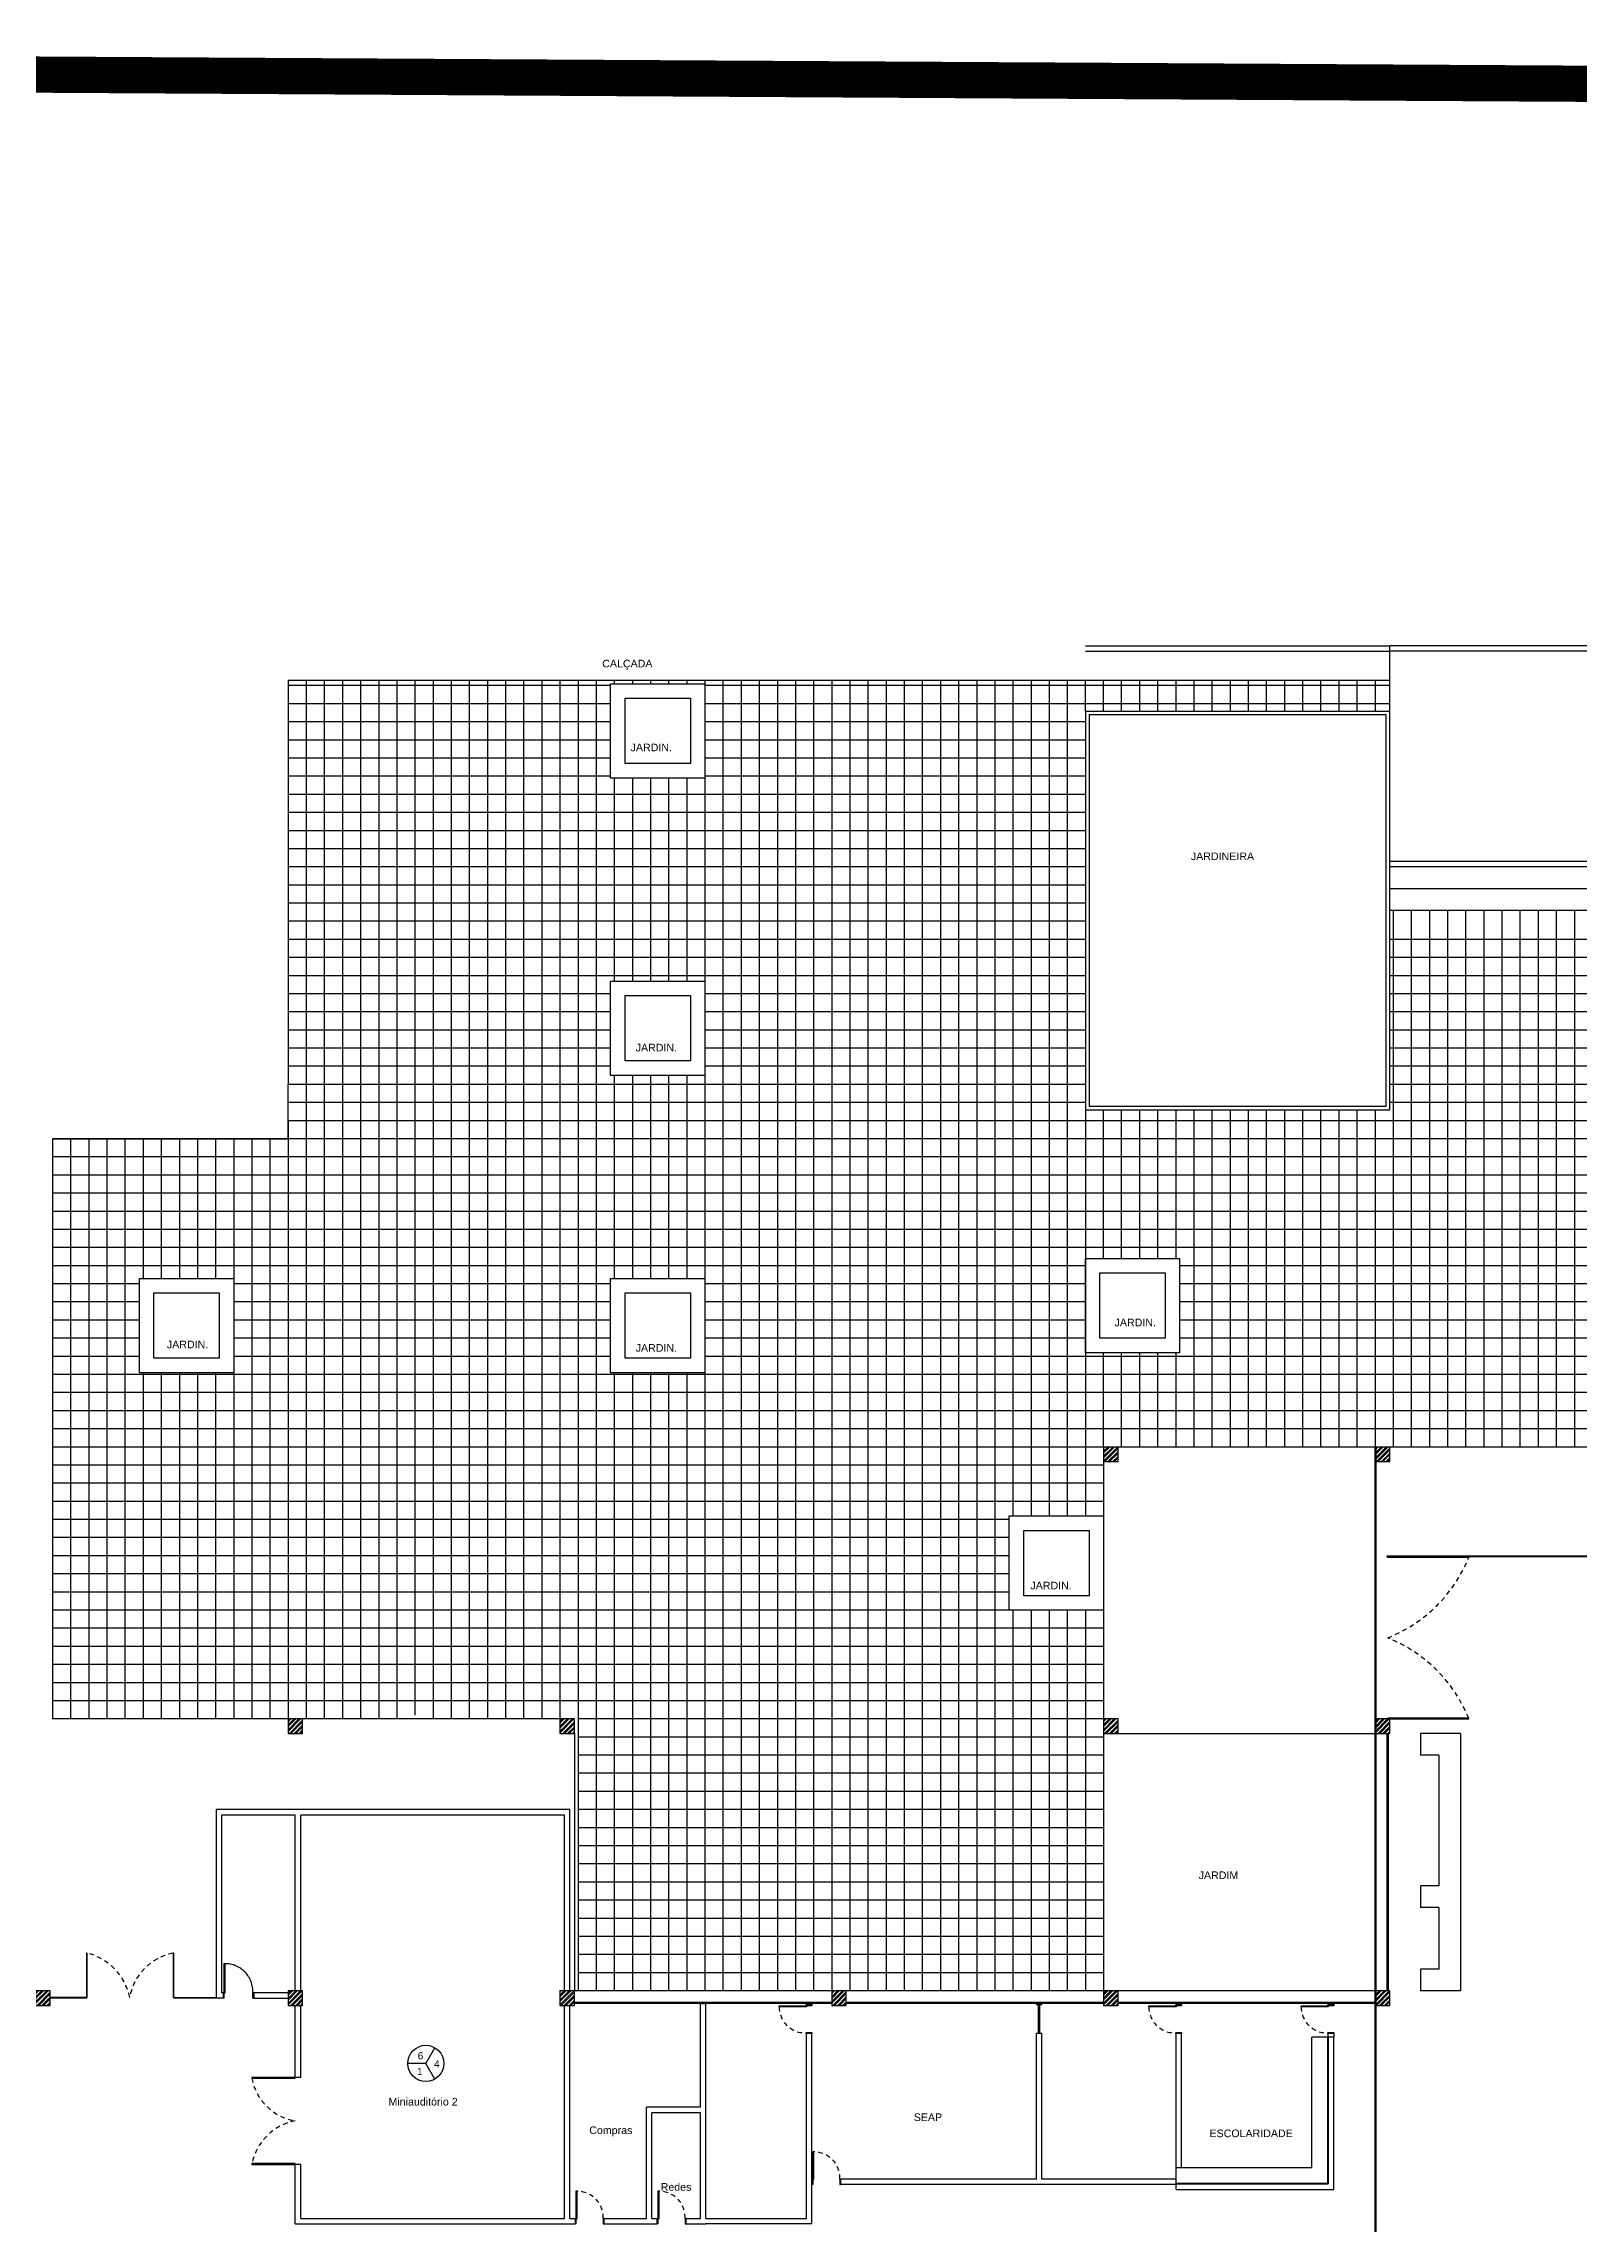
# Model space of a CAD drawing. Header units: millimetres. Extents: x 3165 to 3348, y 1853 to 2028.
# Drawn here: x 3225 to 3267.4, y 1967.6 to 2027.8 of the extents above; entities that cross this region are included whole.
import ezdxf
from ezdxf.enums import TextEntityAlignment as Align

# ---------------------------------------------------------------- set-up
doc = ezdxf.new("R2010")
doc.units = ezdxf.units.MM
for name, pattern in [('ACAD_ISO04W100', [30, 24, -3, 0, -3]), ('DASHED', [19.05, 12.7, -6.35]), ('HIDDEN2', [4.7625, 3.175, -1.5875])]:
    doc.linetypes.add(name, pattern=pattern)
for name, color, linetype in [('A6', 50, 'Continuous'), ('Bancada', 11, 'Continuous'), ('Cerâmica', 253, 'Continuous'), ('Divisória', 6, 'Continuous'), ('Em Vista', 7, 'Continuous'), ('Janela', 2, 'Continuous'), ('Linha de Piso', 7, 'Continuous'), ('Parede', 5, 'Continuous'), ('Pilar', 7, 'Continuous'), ('Porta', 2, 'Continuous'), ('Texto', 6, 'Continuous')]:
    doc.layers.add(name, color=color, linetype=linetype)
doc.styles.add('Arial', font='arial.ttf', dxfattribs={"height": 0.15})
doc.styles.add('ROMANS7', font='romans.shx', dxfattribs={"width": 0.7})
pattern_1 = [(45, (582.78078, 645.80131), (-0.067351921, 0.067351921), []), (45, (582.82568, 645.80131), (-0.067351921, 0.067351921), [])]

# ---------------------------------------------------------------- blocks, each defined once
blk = doc.blocks.new('erh')
at = {"layer": 'Porta', "ltscale": 0.5}
for points in [[(2652.166, 1275.501), (2652.191, 1275.501), (2652.191, 1275.651), (2652.166, 1275.651)], [(2652.966, 1275.501), (2652.941, 1275.501), (2652.941, 1275.651), (2652.966, 1275.651)]]:
    blk.add_lwpolyline(points, dxfattribs=at)
blk.add_lwpolyline([(2652.941, 1275.501), (2652.911, 1275.501), (2652.911, 1274.751), (2652.941, 1274.751)], close=True, dxfattribs=at)
at = {"layer": 'Porta', "color": 252, "linetype": 'HIDDEN2', "ltscale": 0.04}
blk.add_arc((2652.911, 1275.471), 0.721, 177.66172, 270, dxfattribs=at)
blk = doc.blocks.new('A$C54DE39B3')
at = {"layer": 'Porta', "ltscale": 0.5}
for p, q in [((0.055, 0.95), (0.025, 0.95)), ((0.025, 0.95), (0.025, 0.15)), ((0.055, 0.15), (0.055, 0.95)), ((0, 0.15), (0.025, 0.15)), ((0.025, 0.15), (0.055, 0.15)), ((0.025, 0.15), (0.025, 0)), ((0.85, 0.15), (0.825, 0.15)), ((0.825, 0.15), (0.825, 0)), ((0.025, 0), (0, 0)), ((0.825, 0), (0.85, 0))]:
    blk.add_line(p, q, dxfattribs=at)
at = {"layer": 'Porta', "color": 252, "linetype": 'DASHED', "ltscale": 0.3}
blk.add_arc((0.055, 0.179), 0.771, 357.81062, 90, dxfattribs=at)
blk = doc.blocks.new('s-ptp')
for p, q in [((0, 0), (-5, 0)), ((0, 0), (2.5, 4.33)), ((2.5, -4.33), (0, 0))]:
    blk.add_line(p, q)
blk.add_circle((0, 0), 5)
at = {"color": 2, "style": 'ROMANS7', "width": 0.7}
for tag, p in [('N.', (-1.48, 2.12)), ('P', (3.04, -0.14)), ('P', (-1.68, -2.23))]:
    blk.add_attdef(tag, text='', height=1.6, dxfattribs=at).set_placement(p, align=Align.MIDDLE)

msp = doc.modelspace()

# ---------------------------------------------------------------- hatches: boundary and pattern name
at = {"layer": 'Pilar', "linetype": 'HIDDEN2'}
h = msp.add_hatch(dxfattribs=at)
h.set_pattern_fill('ANSI32', color=256, scale=0.01)
h.set_pattern_definition(pattern_1)
h.paths.add_polyline_path([(3224.653, 1981.807), (3224.023, 1981.807), (3224.023, 1981.177), (3224.426, 1981.177), (3224.426, 1981.577), (3224.653, 1981.577)])
h.paths.add_polyline_path([(3224.788, 1973.677), (3225.188, 1973.677), (3225.188, 1974.077), (3224.788, 1974.077)])
h.paths.add_polyline_path([(3216.523, 1973.677), (3216.523, 1974.307), (3217.153, 1974.307), (3217.153, 1974.107), (3216.723, 1974.107), (3216.723, 1973.677)])
h.paths.add_polyline_path([(3216.753, 1979.077), (3217.153, 1979.077), (3217.153, 1978.677), (3216.753, 1978.677)])
h.paths.add_polyline_path([(3216.753, 1981.577), (3217.153, 1981.577), (3217.153, 1981.177), (3216.753, 1981.177)])
h.paths.add_polyline_path([(3224.253, 1989.077), (3224.653, 1989.077), (3224.653, 1988.677), (3224.253, 1988.677)])
h.paths.add_polyline_path([(3216.753, 1989.077), (3217.153, 1989.077), (3217.153, 1988.677), (3216.753, 1988.677)])
h.paths.add_polyline_path([(3209.253, 1989.077), (3209.653, 1989.077), (3209.653, 1988.677), (3209.253, 1988.677)])
h.paths.add_polyline_path([(3201.753, 1989.077), (3202.153, 1989.077), (3202.153, 1988.677), (3201.753, 1988.677)])
h.paths.add_polyline_path([(3194.253, 1989.077), (3194.653, 1989.077), (3194.653, 1988.677), (3194.253, 1988.677)])
h.paths.add_polyline_path([(3186.753, 1989.077), (3187.153, 1989.077), (3187.153, 1988.677), (3186.753, 1988.677)])
h.paths.add_polyline_path([(3186.753, 1981.577), (3187.153, 1981.577), (3187.153, 1981.177), (3186.753, 1981.177)])
h.paths.add_polyline_path([(3194.253, 1981.577), (3194.653, 1981.577), (3194.653, 1981.177), (3194.253, 1981.177)])
h.paths.add_polyline_path([(3194.253, 1978.677), (3194.653, 1978.677), (3194.653, 1979.077), (3194.253, 1979.077)])
h.paths.add_polyline_path([(3186.753, 1971.577), (3187.153, 1971.577), (3187.153, 1971.177), (3186.753, 1971.177)])
h.paths.add_polyline_path([(3194.253, 1971.577), (3194.653, 1971.577), (3194.653, 1971.177), (3194.253, 1971.177)])
h.paths.add_polyline_path([(3201.753, 1971.577), (3202.153, 1971.577), (3202.153, 1971.177), (3201.753, 1971.177)])
h.paths.add_polyline_path([(3209.253, 1971.577), (3209.653, 1971.577), (3209.653, 1971.177), (3209.253, 1971.177)])
h.paths.add_polyline_path([(3201.753, 1979.077), (3202.153, 1979.077), (3202.153, 1978.677), (3201.753, 1978.677)])
h.paths.add_polyline_path([(3201.753, 1981.577), (3202.153, 1981.577), (3202.153, 1981.177), (3201.753, 1981.177)])
h.paths.add_polyline_path([(3209.253, 1981.577), (3209.653, 1981.577), (3209.653, 1981.177), (3209.253, 1981.177)])
h.paths.add_polyline_path([(3209.253, 1979.077), (3209.653, 1979.077), (3209.653, 1978.677), (3209.253, 1978.677)])
h = msp.add_hatch(dxfattribs=at)
h.set_pattern_fill('ANSI32', color=256, scale=0.01)
h.set_pattern_definition(pattern_1)
h.paths.add_polyline_path([(3254.253, 1988.677), (3254.653, 1988.677), (3254.653, 1989.077), (3254.253, 1989.077)])
h = msp.add_hatch(dxfattribs=at)
h.set_pattern_fill('ANSI32', color=256, scale=0.01)
h.set_pattern_definition(pattern_1)
h.paths.add_polyline_path([(3261.753, 1988.677), (3262.153, 1988.677), (3262.153, 1989.077), (3261.753, 1989.077)])
h = msp.add_hatch(dxfattribs=at)
h.set_pattern_fill('ANSI32', color=256, scale=0.01)
h.set_pattern_definition(pattern_1)
h.paths.add_polyline_path([(3231.753, 1981.177), (3232.153, 1981.177), (3232.153, 1981.577), (3231.753, 1981.577)])
h = msp.add_hatch(dxfattribs=at)
h.set_pattern_fill('ANSI32', color=256, scale=0.01)
h.set_pattern_definition(pattern_1)
h.paths.add_polyline_path([(3239.253, 1981.177), (3239.653, 1981.177), (3239.653, 1981.577), (3239.253, 1981.577)])
h = msp.add_hatch(dxfattribs=at)
h.set_pattern_fill('ANSI32', color=256, scale=0.01)
h.set_pattern_definition(pattern_1)
h.paths.add_polyline_path([(3254.253, 1981.177), (3254.653, 1981.177), (3254.653, 1981.577), (3254.253, 1981.577)])
h = msp.add_hatch(dxfattribs=at)
h.set_pattern_fill('ANSI32', color=256, scale=0.01)
h.set_pattern_definition(pattern_1)
h.paths.add_polyline_path([(3261.753, 1981.177), (3262.153, 1981.177), (3262.153, 1981.577), (3261.753, 1981.577)])
h = msp.add_hatch(dxfattribs=at)
h.set_pattern_fill('ANSI32', color=256, scale=0.01)
h.set_pattern_definition(pattern_1)
h.paths.add_polyline_path([(3231.753, 1973.677), (3232.153, 1973.677), (3232.153, 1974.077), (3231.753, 1974.077)])
h = msp.add_hatch(dxfattribs=at)
h.set_pattern_fill('ANSI32', color=256, scale=0.01)
h.set_pattern_definition(pattern_1)
h.paths.add_polyline_path([(3239.253, 1973.677), (3239.653, 1973.677), (3239.653, 1974.077), (3239.253, 1974.077)])
h = msp.add_hatch(dxfattribs=at)
h.set_pattern_fill('ANSI32', color=256, scale=0.01)
h.set_pattern_definition(pattern_1)
h.paths.add_polyline_path([(3246.753, 1973.677), (3247.153, 1973.677), (3247.153, 1974.077), (3246.753, 1974.077)])
h = msp.add_hatch(dxfattribs=at)
h.set_pattern_fill('ANSI32', color=256, scale=0.01)
h.set_pattern_definition(pattern_1)
h.paths.add_polyline_path([(3254.253, 1973.677), (3254.653, 1973.677), (3254.653, 1974.077), (3254.253, 1974.077)])
h = msp.add_hatch(dxfattribs=at)
h.set_pattern_fill('ANSI32', color=256, scale=0.01)
h.set_pattern_definition(pattern_1)
h.paths.add_polyline_path([(3261.753, 1973.677), (3262.153, 1973.677), (3262.153, 1974.077), (3261.753, 1974.077)])

# ---------------------------------------------------------------- linework, layer by layer
at = {"color": 1, "lineweight": 80}
msp.add_line((3261.753, 1989.077), (3261.753, 1943.677), dxfattribs=at)
at = {"layer": 'A6', "const_width": 1}
msp.add_lwpolyline([(3347.214, 2026.207), (3347.214, 1853.625), (3165.261, 1853.625), (3165.261, 2027.282), (3347.214, 2026.207)], dxfattribs=at)
at = {"layer": 'Bancada'}
for p, q in [((3263.003, 1981.177), (3263.003, 1980.577)), ((3264.103, 1981.177), (3263.003, 1981.177)), ((3264.103, 1981.177), (3264.103, 1974.077)), ((3263.503, 1980.577), (3263.003, 1980.577)), ((3263.503, 1980.577), (3263.503, 1976.977)), ((3263.503, 1980.577), (3263.503, 1976.977)), ((3263.503, 1976.977), (3263.003, 1976.977)), ((3263.003, 1976.977), (3263.003, 1976.377)), ((3263.503, 1976.377), (3263.003, 1976.377)), ((3263.503, 1976.377), (3263.503, 1974.677)), ((3263.503, 1976.377), (3263.503, 1974.677)), ((3263.503, 1974.677), (3263.003, 1974.677)), ((3263.003, 1974.677), (3263.003, 1974.077)), ((3264.103, 1974.077), (3263.003, 1974.077)), ((3260.003, 1969.202), (3260.003, 1972.797)), ((3260.603, 1972.797), (3260.003, 1972.797)), ((3260.603, 1968.602), (3260.603, 1972.797)), ((3256.253, 1969.202), (3260.003, 1969.202)), ((3256.253, 1968.602), (3260.603, 1968.602))]:
    msp.add_line(p, q, dxfattribs=at)
at = {"layer": 'Cerâmica', "ltscale": 0.01}
msp.add_line((3227.753, 1997.577), (3227.753, 1993.727), dxfattribs=at)
at = {"layer": 'Divisória'}
for p, q in [((3276.753, 1986.067), (3262.073, 1986.067)), ((3262.073, 1986.067), (3262.073, 1986.047)), ((3276.753, 1986.047), (3262.073, 1986.047)), ((3246.753, 1973.757), (3239.653, 1973.757)), ((3246.753, 1973.727), (3239.653, 1973.727)), ((3261.753, 1973.757), (3254.653, 1973.757)), ((3261.753, 1973.727), (3254.653, 1973.727))]:
    msp.add_line(p, q, dxfattribs=at)
at = {"layer": 'Divisória', "color": 2, "linetype": 'ACAD_ISO04W100'}
for p, q in [((3226.188, 1973.897), (3225.188, 1973.897)), ((3226.188, 1973.877), (3225.188, 1973.877)), ((3226.188, 1973.897), (3226.188, 1973.877)), ((3228.598, 1973.877), (3228.598, 1973.897)), ((3228.598, 1973.897), (3229.778, 1973.897)), ((3229.778, 1973.877), (3228.598, 1973.877)), ((3260.433, 1972.797), (3260.433, 1968.772)), ((3260.453, 1972.797), (3260.453, 1968.752)), ((3256.253, 1968.772), (3260.433, 1968.772)), ((3256.253, 1968.752), (3260.453, 1968.752))]:
    msp.add_line(p, q, dxfattribs=at)
at = {"layer": 'Em Vista'}
for p, q in [((3240.653, 2010.127), (3243.253, 2010.127)), ((3240.653, 2007.527), (3240.653, 2010.127)), ((3243.253, 2010.127), (3243.253, 2007.527)), ((3253.753, 2009.377), (3262.153, 2009.377)), ((3253.853, 2009.277), (3262.053, 2009.277)), ((3243.253, 2007.527), (3240.653, 2007.527)), ((3276.753, 1989.077), (3261.753, 1989.077))]:
    msp.add_line(p, q, dxfattribs=at)
for points in [[(3240.653, 2010.127), (3243.253, 2010.127), (3243.253, 2007.527), (3240.653, 2007.527)], [(3241.053, 2009.727), (3242.853, 2009.727), (3242.853, 2007.927), (3241.053, 2007.927)], [(3240.653, 2001.927), (3243.253, 2001.927), (3243.253, 1999.327), (3240.653, 1999.327)], [(3241.053, 2001.527), (3242.853, 2001.527), (3242.853, 1999.727), (3241.053, 1999.727)], [(3253.753, 1994.277), (3256.353, 1994.277), (3256.353, 1991.677), (3253.753, 1991.677)], [(3227.653, 1993.727), (3230.253, 1993.727), (3230.253, 1991.127), (3227.653, 1991.127)], [(3240.653, 1993.727), (3243.253, 1993.727), (3243.253, 1991.127), (3240.653, 1991.127)], [(3254.153, 1993.877), (3255.953, 1993.877), (3255.953, 1992.077), (3254.153, 1992.077)], [(3228.053, 1993.327), (3229.853, 1993.327), (3229.853, 1991.527), (3228.053, 1991.527)], [(3241.053, 1993.327), (3242.853, 1993.327), (3242.853, 1991.527), (3241.053, 1991.527)], [(3252.053, 1986.777), (3253.853, 1986.777), (3253.853, 1984.977), (3252.053, 1984.977)]]:
    msp.add_lwpolyline(points, close=True, dxfattribs=at)
for points in [[(3253.753, 2009.377), (3253.753, 1998.377), (3262.153, 1998.377), (3262.153, 2009.377)], [(3253.853, 2009.277), (3253.853, 1998.477), (3262.053, 1998.477), (3262.053, 2009.277)], [(3240.653, 2001.927), (3240.653, 2001.927), (3243.253, 2001.927), (3243.253, 1999.327), (3240.653, 1999.327), (3240.653, 2001.927)]]:
    msp.add_lwpolyline(points, dxfattribs=at)
at = {"layer": 'Janela'}
for p, q in [((3253.753, 2011.177), (3262.153, 2011.177)), ((3253.753, 2011.027), (3262.153, 2011.027)), ((3326.528, 2011.177), (3262.153, 2011.177)), ((3262.153, 2009.377), (3262.153, 2011.177)), ((3324.028, 2011.027), (3262.153, 2011.027)), ((3231.753, 2010.227), (3231.753, 1999.077)), ((3231.753, 2010.227), (3262.153, 2010.227)), ((3315.153, 2005.227), (3262.153, 2005.227)), ((3276.753, 2005.077), (3262.153, 2005.077)), ((3225.253, 1997.577), (3225.253, 1981.577)), ((3254.253, 1988.677), (3254.253, 1981.577)), ((3276.753, 1989.077), (3254.653, 1989.077)), ((3239.253, 1981.577), (3225.253, 1981.577)), ((3239.653, 1981.177), (3239.653, 1974.077)), ((3254.253, 1981.177), (3254.253, 1974.077)), ((3262.073, 1981.177), (3262.073, 1974.077)), ((3262.103, 1981.177), (3262.103, 1974.077)), ((3252.463, 1972.897), (3252.463, 1973.697)), ((3252.493, 1972.897), (3252.493, 1973.697))]:
    msp.add_line(p, q, dxfattribs=at)
msp.add_lwpolyline([(3225.253, 1997.577), (3231.753, 1997.577), (3231.753, 1999.077)], dxfattribs=at)
msp.add_lwpolyline([(3251.653, 1987.177), (3254.253, 1987.177), (3254.253, 1984.577), (3251.653, 1984.577)], close=True, dxfattribs=at)
at = {"layer": 'Linha de Piso', "ltscale": 0.01}
for p, q in [((3232.253, 2010.227), (3232.253, 1981.577)), ((3232.753, 2010.227), (3232.753, 1981.577)), ((3233.253, 2010.227), (3233.253, 1981.577)), ((3233.753, 2010.227), (3233.753, 1981.577)), ((3234.253, 2010.227), (3234.253, 1981.577)), ((3234.753, 2010.227), (3234.753, 1981.577)), ((3235.253, 2010.227), (3235.253, 1981.677)), ((3235.753, 2010.227), (3235.753, 1981.577)), ((3236.253, 2010.227), (3236.253, 1981.577)), ((3236.753, 2010.227), (3236.753, 1981.577)), ((3237.253, 2010.227), (3237.253, 1981.577)), ((3237.753, 2010.227), (3237.753, 1981.577)), ((3238.253, 2010.227), (3238.253, 1981.577)), ((3238.753, 2010.227), (3238.753, 1981.577)), ((3239.253, 2010.227), (3239.253, 1981.577)), ((3239.753, 2010.227), (3239.753, 1974.077)), ((3240.253, 2010.227), (3240.253, 1974.077)), ((3240.753, 2010.227), (3240.753, 2010.127)), ((3241.253, 2010.227), (3241.253, 2010.127)), ((3241.753, 2010.227), (3241.753, 2010.127)), ((3242.253, 2010.227), (3242.253, 2010.127)), ((3242.753, 2010.227), (3242.753, 2010.127)), ((3243.253, 2010.227), (3243.253, 1974.077)), ((3243.753, 2010.227), (3243.753, 1974.077)), ((3244.253, 2010.227), (3244.253, 1974.077)), ((3244.753, 2010.227), (3244.753, 1974.077)), ((3245.253, 2010.227), (3245.253, 1974.077)), ((3245.753, 2010.227), (3245.753, 1974.077)), ((3246.253, 2010.227), (3246.253, 1974.077)), ((3246.753, 2010.227), (3246.753, 1974.077)), ((3247.253, 2010.227), (3247.253, 1974.077)), ((3247.753, 2010.227), (3247.753, 1974.077)), ((3248.253, 2010.227), (3248.253, 1974.077)), ((3248.753, 2010.227), (3248.753, 1974.077)), ((3249.253, 2010.227), (3249.253, 1974.077)), ((3249.753, 2010.227), (3249.753, 1974.077)), ((3250.253, 2010.227), (3250.253, 1974.077)), ((3250.753, 2010.227), (3250.753, 1974.077)), ((3251.253, 2010.227), (3251.253, 1974.077)), ((3251.753, 2010.227), (3251.753, 1987.177)), ((3252.253, 2010.227), (3252.253, 1987.177)), ((3252.753, 2010.227), (3252.753, 1987.177)), ((3253.253, 2010.227), (3253.253, 1987.177)), ((3253.753, 2009.377), (3253.753, 2010.227)), ((3254.253, 2009.377), (3254.253, 2010.227)), ((3254.753, 2009.377), (3254.753, 2010.227)), ((3255.253, 2009.377), (3255.253, 2010.227)), ((3255.753, 2009.377), (3255.753, 2010.227)), ((3256.253, 2009.377), (3256.253, 2010.227)), ((3256.753, 2009.377), (3256.753, 2010.227)), ((3257.253, 2009.377), (3257.253, 2010.227)), ((3257.753, 2009.377), (3257.753, 2010.227)), ((3258.253, 2009.377), (3258.253, 2010.227)), ((3258.753, 2009.377), (3258.753, 2010.227)), ((3259.253, 2009.377), (3259.253, 2010.227)), ((3259.753, 2009.377), (3259.753, 2010.227)), ((3260.253, 2009.377), (3260.253, 2010.227)), ((3260.753, 2009.377), (3260.753, 2010.227)), ((3261.253, 2009.377), (3261.253, 2010.227)), ((3261.753, 2009.377), (3261.753, 2010.227)), ((3240.653, 2010.077), (3231.753, 2010.077)), ((3240.653, 2009.577), (3231.753, 2009.577)), ((3262.153, 2010.077), (3243.253, 2010.077)), ((3262.153, 2009.577), (3243.253, 2009.577)), ((3240.653, 2009.077), (3231.753, 2009.077)), ((3253.753, 2009.077), (3243.253, 2009.077)), ((3240.653, 2008.577), (3231.753, 2008.577)), ((3253.753, 2008.577), (3243.253, 2008.577)), ((3240.653, 2008.077), (3231.753, 2008.077)), ((3253.753, 2008.077), (3243.253, 2008.077)), ((3240.653, 2007.577), (3231.753, 2007.577)), ((3240.753, 2007.527), (3240.753, 2001.927)), ((3241.253, 2007.527), (3241.253, 2001.927)), ((3241.753, 2007.527), (3241.753, 2001.927)), ((3242.253, 2007.527), (3242.253, 2001.927)), ((3242.753, 2007.527), (3242.753, 2001.927)), ((3253.753, 2007.577), (3243.253, 2007.577)), ((3253.753, 2007.077), (3231.753, 2007.077)), ((3253.753, 2006.577), (3231.753, 2006.577)), ((3253.753, 2006.077), (3231.753, 2006.077)), ((3253.753, 2005.577), (3231.753, 2005.577)), ((3253.753, 2005.077), (3231.753, 2005.077)), ((3253.753, 2004.577), (3231.753, 2004.577)), ((3253.753, 2004.077), (3231.753, 2004.077)), ((3253.753, 2003.577), (3231.753, 2003.577)), ((3262.253, 1989.077), (3262.253, 2003.877)), ((3262.753, 1989.077), (3262.753, 2003.877)), ((3263.253, 1989.077), (3263.253, 2003.877)), ((3263.753, 1989.077), (3263.753, 2003.877)), ((3264.253, 1989.077), (3264.253, 2003.877)), ((3264.753, 1989.077), (3264.753, 2003.877)), ((3265.253, 1989.077), (3265.253, 2003.877)), ((3265.753, 1989.077), (3265.753, 2003.877)), ((3266.253, 1989.077), (3266.253, 2003.877)), ((3266.753, 1989.077), (3266.753, 2003.877)), ((3267.253, 1989.077), (3267.253, 2003.877)), ((3267.253, 1989.077), (3267.253, 2003.877)), ((3267.253, 1989.077), (3267.253, 2003.877)), ((3253.753, 2003.077), (3231.753, 2003.077)), ((3276.753, 2003.077), (3262.153, 2003.077)), ((3253.753, 2002.577), (3231.753, 2002.577)), ((3276.753, 2002.577), (3262.153, 2002.577)), ((3253.753, 2002.077), (3231.753, 2002.077)), ((3276.753, 2002.077), (3262.153, 2002.077)), ((3240.653, 2001.577), (3231.753, 2001.577)), ((3253.753, 2001.577), (3243.253, 2001.577)), ((3276.753, 2001.577), (3262.153, 2001.577)), ((3240.653, 2001.077), (3231.753, 2001.077)), ((3240.653, 2000.577), (3231.753, 2000.577)), ((3253.753, 2001.077), (3243.253, 2001.077)), ((3253.753, 2000.577), (3243.253, 2000.577)), ((3276.753, 2001.077), (3262.153, 2001.077)), ((3276.753, 2000.577), (3262.153, 2000.577)), ((3240.653, 2000.077), (3231.753, 2000.077)), ((3253.753, 2000.077), (3243.253, 2000.077)), ((3253.753, 2000.177), (3253.753, 1987.177)), ((3276.753, 2000.077), (3262.153, 2000.077)), ((3240.653, 1999.577), (3231.753, 1999.577)), ((3253.753, 1999.577), (3243.253, 1999.577)), ((3276.753, 1999.577), (3262.153, 1999.577)), ((3253.753, 1999.077), (3231.753, 1999.077)), ((3240.753, 1999.327), (3240.753, 1993.727)), ((3241.253, 1999.327), (3241.253, 1993.727)), ((3241.753, 1999.327), (3241.753, 1993.727)), ((3242.253, 1999.327), (3242.253, 1993.727)), ((3242.753, 1999.327), (3242.753, 1993.727)), ((3276.753, 1999.077), (3262.153, 1999.077)), ((3253.753, 1998.577), (3231.753, 1998.577)), ((3254.253, 1994.277), (3254.253, 1998.377)), ((3254.753, 1994.277), (3254.753, 1998.377)), ((3255.253, 1994.277), (3255.253, 1998.377)), ((3255.753, 1994.277), (3255.753, 1998.377)), ((3256.253, 1994.277), (3256.253, 1998.377)), ((3256.753, 1989.077), (3256.753, 1998.377)), ((3257.253, 1989.077), (3257.253, 1998.377)), ((3257.753, 1989.077), (3257.753, 1998.377)), ((3258.253, 1989.077), (3258.253, 1998.377)), ((3258.753, 1989.077), (3258.753, 1998.377)), ((3259.253, 1989.077), (3259.253, 1998.377)), ((3259.753, 1991.577), (3259.753, 1998.377)), ((3260.253, 1991.577), (3260.253, 1998.377)), ((3260.753, 1991.577), (3260.753, 1998.377)), ((3261.253, 1991.577), (3261.253, 1998.377)), ((3261.753, 1991.577), (3261.753, 1998.377)), ((3276.753, 1998.577), (3262.153, 1998.577)), ((3276.753, 1997.577), (3225.253, 1997.577)), ((3225.753, 1997.577), (3225.753, 1981.577)), ((3226.253, 1997.577), (3226.253, 1981.577)), ((3226.753, 1997.577), (3226.753, 1981.577)), ((3227.253, 1997.577), (3227.253, 1981.577)), ((3228.253, 1997.577), (3228.253, 1993.727)), ((3228.753, 1997.577), (3228.753, 1993.727)), ((3229.253, 1997.577), (3229.253, 1993.727)), ((3229.753, 1997.577), (3229.753, 1993.727)), ((3230.253, 1997.577), (3230.253, 1981.577)), ((3230.753, 1997.577), (3230.753, 1981.577)), ((3231.253, 1997.577), (3231.253, 1981.577)), ((3276.753, 1998.077), (3231.753, 1998.077)), ((3231.753, 1998.077), (3231.753, 1981.577)), ((3276.753, 1997.077), (3225.253, 1997.077)), ((3276.753, 1996.577), (3225.253, 1996.577)), ((3276.753, 1996.077), (3225.253, 1996.077)), ((3276.753, 1995.577), (3225.253, 1995.577)), ((3276.753, 1995.077), (3225.253, 1995.077)), ((3276.753, 1994.577), (3225.253, 1994.577)), ((3253.753, 1994.077), (3225.253, 1994.077)), ((3262.253, 1994.077), (3256.353, 1994.077)), ((3276.753, 1994.077), (3262.153, 1994.077)), ((3227.653, 1993.577), (3225.253, 1993.577)), ((3240.653, 1993.577), (3230.253, 1993.577)), ((3253.753, 1993.577), (3243.253, 1993.577)), ((3262.253, 1993.577), (3256.353, 1993.577)), ((3276.753, 1993.577), (3262.153, 1993.577)), ((3227.653, 1993.077), (3225.253, 1993.077)), ((3240.653, 1993.077), (3230.253, 1993.077)), ((3253.753, 1993.077), (3243.253, 1993.077)), ((3262.253, 1993.077), (3256.353, 1993.077)), ((3276.753, 1993.077), (3262.153, 1993.077)), ((3227.653, 1992.577), (3225.253, 1992.577)), ((3240.653, 1992.577), (3230.253, 1992.577)), ((3253.753, 1992.577), (3243.253, 1992.577)), ((3262.253, 1992.577), (3256.353, 1992.577)), ((3276.753, 1992.577), (3262.153, 1992.577)), ((3227.653, 1992.077), (3225.253, 1992.077)), ((3227.653, 1991.577), (3225.253, 1991.577)), ((3240.653, 1992.077), (3230.253, 1992.077)), ((3240.653, 1991.577), (3230.253, 1991.577)), ((3253.753, 1992.077), (3243.253, 1992.077)), ((3276.753, 1991.577), (3243.253, 1991.577)), ((3254.253, 1989.077), (3254.253, 1991.677)), ((3254.753, 1989.077), (3254.753, 1991.677)), ((3255.253, 1989.077), (3255.253, 1991.677)), ((3255.753, 1989.077), (3255.753, 1991.677)), ((3256.253, 1989.077), (3256.253, 1991.677)), ((3262.253, 1992.077), (3256.353, 1992.077)), ((3259.753, 1989.077), (3259.753, 1991.677)), ((3260.253, 1989.077), (3260.253, 1991.677)), ((3260.753, 1989.077), (3260.753, 1991.677)), ((3261.253, 1989.077), (3261.253, 1991.677)), ((3261.753, 1989.077), (3261.753, 1991.677)), ((3276.753, 1992.077), (3262.153, 1992.077)), ((3276.753, 1991.077), (3225.253, 1991.077)), ((3227.753, 1991.127), (3227.753, 1981.577)), ((3228.253, 1991.127), (3228.253, 1981.577)), ((3228.753, 1991.127), (3228.753, 1981.577)), ((3229.253, 1991.127), (3229.253, 1981.577)), ((3229.753, 1991.127), (3229.753, 1981.577)), ((3240.753, 1991.127), (3240.753, 1982.227)), ((3241.253, 1991.127), (3241.253, 1982.227)), ((3241.753, 1991.127), (3241.753, 1982.227)), ((3242.253, 1991.127), (3242.253, 1982.227)), ((3242.753, 1991.127), (3242.753, 1982.227)), ((3276.753, 1990.577), (3225.253, 1990.577)), ((3276.753, 1990.077), (3225.253, 1990.077)), ((3276.753, 1989.577), (3225.253, 1989.577)), ((3254.253, 1989.077), (3225.253, 1989.077)), ((3254.253, 1988.577), (3225.253, 1988.577)), ((3254.253, 1988.077), (3225.253, 1988.077)), ((3254.253, 1987.577), (3225.253, 1987.577)), ((3251.653, 1987.077), (3225.253, 1987.077)), ((3251.653, 1986.577), (3225.253, 1986.577)), ((3251.653, 1986.077), (3225.253, 1986.077)), ((3251.653, 1985.577), (3225.253, 1985.577)), ((3251.653, 1985.077), (3225.253, 1985.077)), ((3243.253, 1984.577), (3225.253, 1984.577)), ((3254.253, 1984.577), (3243.253, 1984.577)), ((3251.753, 1984.577), (3251.753, 1974.077)), ((3252.253, 1984.577), (3252.253, 1974.077)), ((3252.753, 1984.577), (3252.753, 1974.077)), ((3253.253, 1984.577), (3253.253, 1974.077)), ((3253.753, 1984.577), (3253.753, 1974.077)), ((3243.253, 1984.077), (3225.253, 1984.077)), ((3254.253, 1984.077), (3243.253, 1984.077)), ((3243.253, 1983.577), (3225.253, 1983.577)), ((3254.253, 1983.577), (3243.253, 1983.577)), ((3243.253, 1983.077), (3225.253, 1983.077)), ((3243.253, 1982.577), (3225.253, 1982.577)), ((3254.253, 1983.077), (3243.253, 1983.077)), ((3254.253, 1982.577), (3243.253, 1982.577)), ((3239.753, 1982.077), (3225.253, 1982.077)), ((3254.253, 1982.077), (3239.753, 1982.077)), ((3240.753, 1982.227), (3240.753, 1974.077)), ((3241.253, 1982.227), (3241.253, 1974.077)), ((3241.753, 1982.227), (3241.753, 1974.077)), ((3242.253, 1982.227), (3242.253, 1974.077)), ((3242.753, 1982.227), (3242.753, 1974.077)), ((3254.253, 1981.577), (3239.753, 1981.577)), ((3254.253, 1981.077), (3239.753, 1981.077)), ((3254.253, 1980.577), (3239.753, 1980.577)), ((3254.253, 1980.077), (3239.753, 1980.077)), ((3254.253, 1979.577), (3239.753, 1979.577)), ((3254.253, 1979.077), (3239.753, 1979.077)), ((3254.253, 1978.577), (3239.753, 1978.577)), ((3254.253, 1978.077), (3239.753, 1978.077)), ((3254.253, 1977.577), (3239.753, 1977.577)), ((3254.253, 1977.077), (3239.753, 1977.077)), ((3254.253, 1976.577), (3239.753, 1976.577)), ((3254.253, 1976.077), (3239.753, 1976.077)), ((3254.253, 1975.577), (3239.753, 1975.577)), ((3254.253, 1975.077), (3239.753, 1975.077)), ((3254.253, 1974.577), (3239.753, 1974.577))]:
    msp.add_line(p, q, dxfattribs=at)
at = {"layer": 'Linha de Piso'}
for p, q in [((3276.753, 2004.477), (3262.153, 2004.477)), ((3276.753, 2003.877), (3262.153, 2003.877)), ((3254.253, 1989.077), (3254.253, 1987.177)), ((3254.653, 1981.177), (3261.753, 1981.177)), ((3261.753, 1981.177), (3261.753, 1974.077)), ((3246.753, 1974.077), (3239.653, 1974.077)), ((3254.253, 1974.077), (3239.753, 1974.077)), ((3254.253, 1974.077), (3247.153, 1974.077)), ((3261.753, 1974.077), (3254.653, 1974.077))]:
    msp.add_line(p, q, dxfattribs=at)
at = {"layer": 'Parede'}
for p, q in [((3239.528, 1979.077), (3229.778, 1979.077)), ((3229.778, 1973.877), (3229.778, 1979.077)), ((3231.953, 1978.927), (3229.928, 1978.927)), ((3229.928, 1974.027), (3229.928, 1978.927)), ((3231.953, 1974.077), (3231.953, 1978.927)), ((3232.103, 1974.077), (3232.103, 1978.927)), ((3239.378, 1978.927), (3232.103, 1978.927)), ((3239.378, 1974.077), (3239.378, 1978.927)), ((3239.528, 1974.077), (3239.528, 1979.077)), ((3229.958, 1973.877), (3229.778, 1973.877)), ((3229.958, 1974.027), (3229.928, 1974.027)), ((3229.958, 1974.027), (3229.958, 1973.877)), ((3230.784, 1973.877), (3230.784, 1974.027)), ((3231.753, 1974.027), (3230.808, 1974.027)), ((3230.808, 1974.027), (3230.808, 1973.877)), ((3230.808, 1973.877), (3231.753, 1973.877)), ((3231.953, 1971.692), (3231.953, 1973.677)), ((3232.103, 1971.692), (3232.103, 1973.677)), ((3239.378, 1967.802), (3239.378, 1973.677)), ((3239.528, 1967.802), (3239.528, 1973.677)), ((3243.128, 1973.727), (3243.278, 1973.727)), ((3243.128, 1970.867), (3243.128, 1973.727)), ((3243.278, 1968.887), (3243.278, 1973.727)), ((3246.053, 1973.697), (3246.053, 1973.727)), ((3246.053, 1973.697), (3246.053, 1973.727)), ((3246.053, 1973.727), (3246.053, 1973.697)), ((3246.053, 1973.697), (3246.053, 1973.727)), ((3246.053, 1973.697), (3246.053, 1973.727)), ((3246.053, 1973.697), (3246.203, 1973.697)), ((3246.203, 1973.697), (3246.203, 1973.727)), ((3254.253, 1973.757), (3247.153, 1973.757)), ((3254.253, 1973.727), (3247.153, 1973.727)), ((3252.403, 1973.697), (3252.403, 1973.727)), ((3252.403, 1973.697), (3252.403, 1973.727)), ((3252.403, 1973.697), (3252.403, 1973.727)), ((3252.403, 1973.727), (3252.403, 1973.697)), ((3252.403, 1973.697), (3252.403, 1973.727)), ((3252.403, 1973.697), (3252.403, 1973.727)), ((3252.403, 1973.697), (3252.553, 1973.697)), ((3252.553, 1973.697), (3252.553, 1973.727)), ((3256.253, 1973.697), (3256.253, 1973.727)), ((3256.253, 1973.697), (3256.403, 1973.697)), ((3256.403, 1973.697), (3256.403, 1973.727)), ((3260.453, 1973.697), (3260.453, 1973.727)), ((3260.453, 1973.697), (3260.603, 1973.697)), ((3260.603, 1973.697), (3260.603, 1973.727)), ((3246.053, 1967.802), (3246.053, 1972.897)), ((3246.203, 1972.897), (3246.053, 1972.897)), ((3246.203, 1967.652), (3246.203, 1972.897)), ((3252.403, 1968.887), (3252.403, 1972.897)), ((3252.553, 1972.897), (3252.403, 1972.897)), ((3252.553, 1968.887), (3252.553, 1972.897)), ((3256.253, 1968.602), (3256.253, 1972.906)), ((3256.403, 1972.897), (3256.253, 1972.897)), ((3256.403, 1969.202), (3256.403, 1972.897)), ((3260.453, 1972.797), (3260.453, 1972.897)), ((3260.603, 1972.897), (3260.453, 1972.897)), ((3260.603, 1972.897), (3260.603, 1972.797)), ((3232.103, 1971.692), (3231.953, 1971.692)), ((3243.128, 1970.867), (3241.638, 1970.867)), ((3241.638, 1967.802), (3241.638, 1970.867)), ((3243.128, 1970.717), (3241.788, 1970.717)), ((3241.788, 1967.802), (3241.788, 1970.717)), ((3243.128, 1967.802), (3243.128, 1970.717)), ((3232.103, 1969.292), (3231.953, 1969.292)), ((3232.103, 1967.802), (3232.103, 1969.292)), ((3243.278, 1967.802), (3243.278, 1968.887)), ((3252.403, 1968.887), (3247.003, 1968.887)), ((3247.003, 1968.737), (3247.003, 1968.887)), ((3256.253, 1968.737), (3247.003, 1968.737)), ((3256.253, 1968.887), (3252.553, 1968.887)), ((3231.953, 1967.652), (3239.673, 1967.652)), ((3232.103, 1967.802), (3239.378, 1967.802)), ((3239.378, 1967.652), (3239.528, 1967.652)), ((3239.528, 1967.802), (3239.673, 1967.802)), ((3239.673, 1967.802), (3239.673, 1967.652)), ((3240.473, 1967.802), (3241.638, 1967.802)), ((3240.473, 1967.652), (3240.473, 1967.802)), ((3240.473, 1967.652), (3241.933, 1967.652)), ((3241.788, 1967.802), (3241.933, 1967.802)), ((3241.933, 1967.652), (3241.933, 1967.802)), ((3242.733, 1967.802), (3243.128, 1967.802)), ((3242.733, 1967.652), (3242.733, 1967.802)), ((3242.733, 1967.652), (3243.278, 1967.652)), ((3243.278, 1967.802), (3246.053, 1967.802))]:
    msp.add_line(p, q, dxfattribs=at)
at = {"layer": 'Parede', "linetype": 'HIDDEN2'}
for p, q in [((3246.053, 1973.727), (3246.203, 1973.727)), ((3252.403, 1973.727), (3252.553, 1973.727)), ((3256.253, 1973.727), (3256.403, 1973.727)), ((3260.453, 1973.727), (3260.603, 1973.727))]:
    msp.add_line(p, q, dxfattribs=at)
at = {"layer": 'Parede', "linetype": 'ACAD_ISO04W100'}
for p, q in [((3231.953, 1967.652), (3231.953, 1969.292)), ((3246.203, 1967.652), (3243.278, 1967.652))]:
    msp.add_line(p, q, dxfattribs=at)
at = {"layer": 'Parede'}
for points in [[(3254.253, 1988.677), (3254.653, 1988.677), (3254.653, 1989.077), (3254.253, 1989.077)], [(3261.753, 1988.677), (3262.153, 1988.677), (3262.153, 1989.077), (3261.753, 1989.077)], [(3231.753, 1981.177), (3232.153, 1981.177), (3232.153, 1981.577), (3231.753, 1981.577)], [(3239.253, 1981.177), (3239.653, 1981.177), (3239.653, 1981.577), (3239.253, 1981.577)], [(3254.253, 1981.177), (3254.653, 1981.177), (3254.653, 1981.577), (3254.253, 1981.577)], [(3261.753, 1981.177), (3262.153, 1981.177), (3262.153, 1981.577), (3261.753, 1981.577)], [(3224.788, 1973.677), (3225.188, 1973.677), (3225.188, 1974.077), (3224.788, 1974.077)], [(3231.753, 1973.677), (3232.153, 1973.677), (3232.153, 1974.077), (3231.753, 1974.077)], [(3239.253, 1973.677), (3239.653, 1973.677), (3239.653, 1974.077), (3239.253, 1974.077)], [(3246.753, 1973.677), (3247.153, 1973.677), (3247.153, 1974.077), (3246.753, 1974.077)], [(3254.253, 1973.677), (3254.653, 1973.677), (3254.653, 1974.077), (3254.253, 1974.077)], [(3261.753, 1973.677), (3262.153, 1973.677), (3262.153, 1974.077), (3261.753, 1974.077)]]:
    msp.add_lwpolyline(points, close=True, dxfattribs=at)
at = {"layer": 'Porta'}
for p, q in [((3262.093, 1986.047), (3264.328, 1986.047)), ((3262.093, 1986.027), (3262.093, 1986.047)), ((3264.328, 1986.027), (3262.093, 1986.027)), ((3264.328, 1986.047), (3264.328, 1986.027)), ((3264.328, 1981.597), (3262.093, 1981.597)), ((3262.093, 1981.597), (3262.093, 1981.577)), ((3262.093, 1981.577), (3264.328, 1981.577)), ((3264.328, 1981.577), (3264.328, 1981.597)), ((3246.053, 1973.667), (3246.053, 1973.697)), ((3246.203, 1973.667), (3246.053, 1973.667)), ((3246.203, 1973.697), (3246.203, 1973.667)), ((3256.253, 1973.667), (3256.253, 1973.697)), ((3256.403, 1973.667), (3256.253, 1973.667)), ((3256.403, 1973.697), (3256.403, 1973.667)), ((3260.453, 1973.667), (3260.453, 1973.697)), ((3260.603, 1973.667), (3260.453, 1973.667)), ((3260.603, 1973.697), (3260.603, 1973.667)), ((3246.053, 1972.897), (3246.053, 1972.927)), ((3246.053, 1972.927), (3246.203, 1972.927)), ((3246.203, 1972.927), (3246.203, 1972.897)), ((3256.253, 1972.897), (3256.253, 1972.927)), ((3256.253, 1972.927), (3256.403, 1972.927)), ((3256.403, 1972.927), (3256.403, 1972.897)), ((3260.453, 1972.897), (3260.453, 1972.927)), ((3260.453, 1972.927), (3260.603, 1972.927)), ((3260.603, 1972.927), (3260.603, 1972.897))]:
    msp.add_line(p, q, dxfattribs=at)
at = {"layer": 'Porta', "linetype": 'ACAD_ISO04W100'}
for points in [[(3226.208, 1973.897), (3226.208, 1975.117), (3226.188, 1975.117), (3226.188, 1973.897)], [(3228.598, 1973.897), (3228.598, 1975.117), (3228.578, 1975.117), (3228.578, 1973.897)]]:
    msp.add_lwpolyline(points, close=True, dxfattribs=at)
at = {"layer": 'Porta', "ltscale": 0.5}
for points in [[(3246.053, 1973.667), (3246.053, 1973.637), (3245.303, 1973.637), (3245.303, 1973.667)], [(3256.253, 1973.667), (3256.253, 1973.637), (3255.503, 1973.637), (3255.503, 1973.667)], [(3260.453, 1973.667), (3260.453, 1973.637), (3259.703, 1973.637), (3259.703, 1973.667)]]:
    msp.add_lwpolyline(points, close=True, dxfattribs=at)
at = {"layer": 'Porta', "color": 2, "linetype": 'ACAD_ISO04W100'}
for points in [[(3231.953, 1971.692), (3230.753, 1971.692), (3230.753, 1971.672), (3231.953, 1971.672)], [(3231.953, 1969.312), (3230.753, 1969.312), (3230.753, 1969.292), (3231.953, 1969.292)]]:
    msp.add_lwpolyline(points, close=True, dxfattribs=at)
at = {"layer": 'Porta', "color": 252, "linetype": 'HIDDEN2', "ltscale": 0.04}
for centre, radius, start, end in [((3260.623, 1987.531), 3.999, 291.57414, 337.91084), ((3260.623, 1980.093), 3.999, 22.08916, 68.42586), ((3225.83, 1973.577), 1.586, 11.64963, 76.19755), ((3228.86, 1973.645), 1.499, 100.85882, 170.32739), ((3246.024, 1973.637), 0.721, 180, 272.33828), ((3256.224, 1973.637), 0.721, 180, 272.33828), ((3260.424, 1973.637), 0.721, 180, 272.33828), ((3232.183, 1971.926), 1.452, 190.07673, 260.88621), ((3232.242, 1968.998), 1.522, 100.95565, 168.08142)]:
    msp.add_arc(centre, radius, start, end, dxfattribs=at)

# ---------------------------------------------------------------- block references
at = {"layer": 'Janela'}
ref = msp.add_blockref('s-ptp', (3235.555, 1972.077), dxfattribs=dict(at, xscale=0.0997499999999093, yscale=0.0997499999999093, zscale=0.0997499999999093))
ref.add_attrib('P', '1', dxfattribs={"layer": '0', "height": 0.2, "style": 'Arial'}).set_placement((3235.387, 1971.854), align=Align.MIDDLE)
ref.add_attrib('P', '4', dxfattribs={"layer": '0', "height": 0.2, "style": 'Arial'}).set_placement((3235.858, 1972.063), align=Align.MIDDLE)
ref.add_attrib('N.', '6', dxfattribs={"layer": '0', "height": 0.2, "style": 'Arial'}).set_placement((3235.407, 1972.288), align=Align.MIDDLE)
at = {"layer": 'Porta'}
msp.add_blockref('A$C54DE39B3', (3229.958, 1973.877), dxfattribs=at)
at = {"layer": 'Porta', "linetype": 'ACAD_ISO04W100', "rotation": 180}
for p in [(5899.169, 3244.387), (5892.638, 3243.302), (5894.899, 3243.302)]:
    msp.add_blockref('erh', p, dxfattribs=at)

# ---------------------------------------------------------------- texts
at = {"layer": 'Texto', "style": 'Arial'}
for s, p in [('CALÇADA', (3240.421, 2010.581)), ('JARDIN.', (3241.204, 2008.267)), ('JARDINEIRA', (3256.663, 2005.264)), ('JARDIN.', (3241.344, 1999.988)), ('JARDIN.', (3254.558, 1992.406)), ('JARDIN.', (3228.409, 1991.8)), ('JARDIN.', (3241.344, 1991.706)), ('JARDIN.', (3252.235, 1985.151)), ('JARDIM', (3256.878, 1977.161)), ('SEAP', (3249.017, 1970.487)), ('ESCOLARIDADE', (3257.176, 1970.042))]:
    msp.add_text(s, height=0.21, dxfattribs=at).set_placement(p)
at = {"layer": 'Texto', "char_height": 0.21, "attachment_point": 2, "style": 'Arial'}
for s, insert, width in [('Miniauditório 2', (3235.478, 1971.125), 5.06675), ('Compras', (3240.658, 1970.338), 2.26), ('Redes', (3242.458, 1968.774), 1.32688)]:
    msp.add_mtext(s, dxfattribs=dict(at, insert=insert, width=width))

doc.saveas('drawing.dxf')
